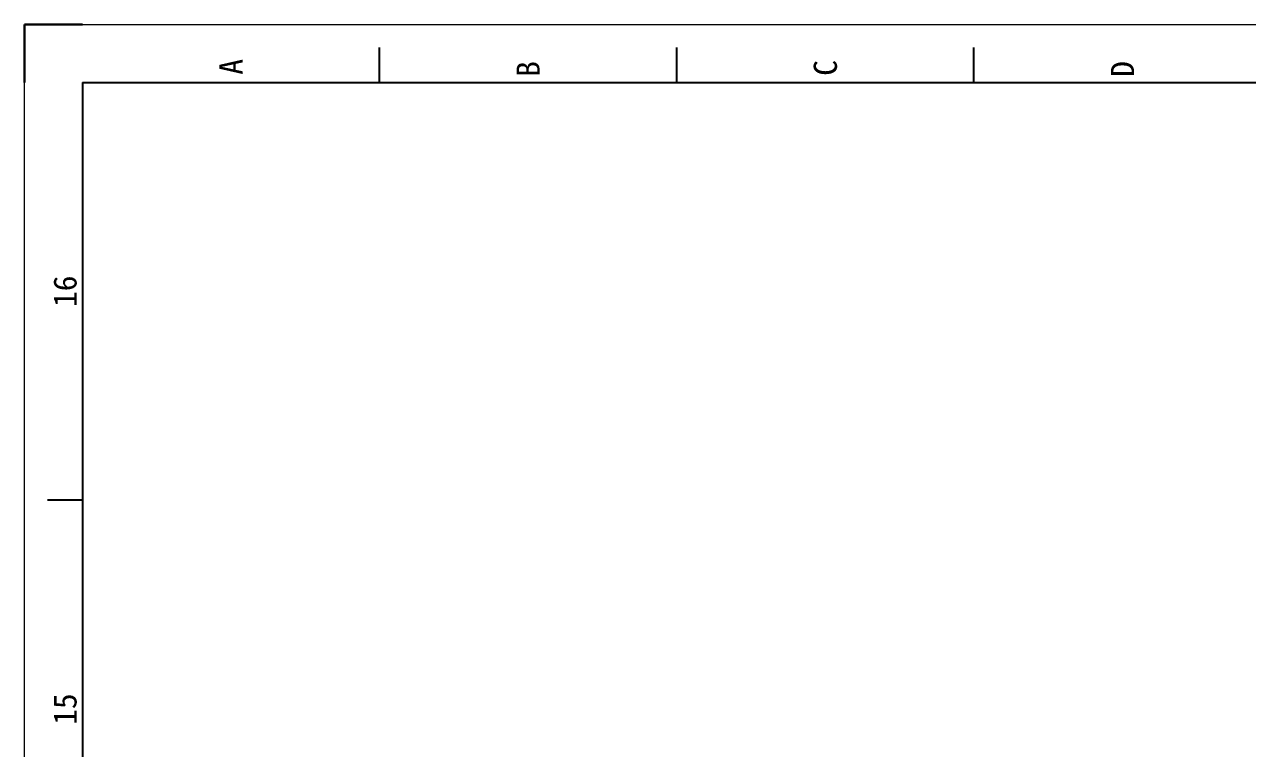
# Model space of a CAD drawing. Header units: millimetres. Extents: x 139 to 1361, y -140 to 1049.
# Drawn here: x 139 to 350.2, y 924 to 1049 of the extents above; entities that cross this region are included whole.
import ezdxf
from ezdxf.enums import TextEntityAlignment as Align

# ---------------------------------------------------------------- set-up
doc = ezdxf.new("R2010")
doc.units = ezdxf.units.MM
doc.header["$LTSCALE"] = 12
doc.layers.add('AE_BOR', color=1, linetype='Continuous')
doc.styles.add('WD', font='')
doc.styles.get('WD').set_extended_font_data('SimHei')

# ---------------------------------------------------------------- blocks, each defined once
blk = doc.blocks.new('gb_a0_a')
for q in [(149, -115), (970, 1039)]:
    blk.add_line((149, 1039), q)
at = {"layer": 'AE_BOR', "color": 1, "lineweight": 15}
for p, q in [((139, -140), (139, 1049)), ((139, 1049), (980, 1049))]:
    blk.add_line(p, q, dxfattribs=at)
at = {"layer": 'AE_BOR', "lineweight": 30}
for p, q in [((149, 1049), (139, 1049)), ((139, 1049), (139, 1039))]:
    blk.add_line(p, q, dxfattribs=at)
at = {"layer": 'AE_BOR'}
for p, q in [((200.31, 1039), (200.31, 1045)), ((251.63, 1039), (251.63, 1045)), ((302.94, 1039), (302.94, 1045)), ((149, 966.88), (143, 966.88))]:
    blk.add_line(p, q, dxfattribs=at)
at = {"layer": 'AE_BOR', "style": 'WD'}
for s, p in [('A', (174.66, 1043.05)), ('B', (225.97, 1042.67)), ('C', (277.28, 1042.86)), ('D', (328.59, 1042.67))]:
    blk.add_text(s, height=4, rotation=90, dxfattribs=at).set_placement(p, align=Align.MIDDLE_RIGHT)
for s, p in [('16', (148, 1002.94)), ('15', (148, 930.81))]:
    blk.add_text(s, height=4, rotation=90, dxfattribs=at).set_placement(p, align=Align.CENTER)

msp = doc.modelspace()

# ---------------------------------------------------------------- block references
msp.add_blockref('gb_a0_a', (0, 0))

doc.saveas('drawing.dxf')
